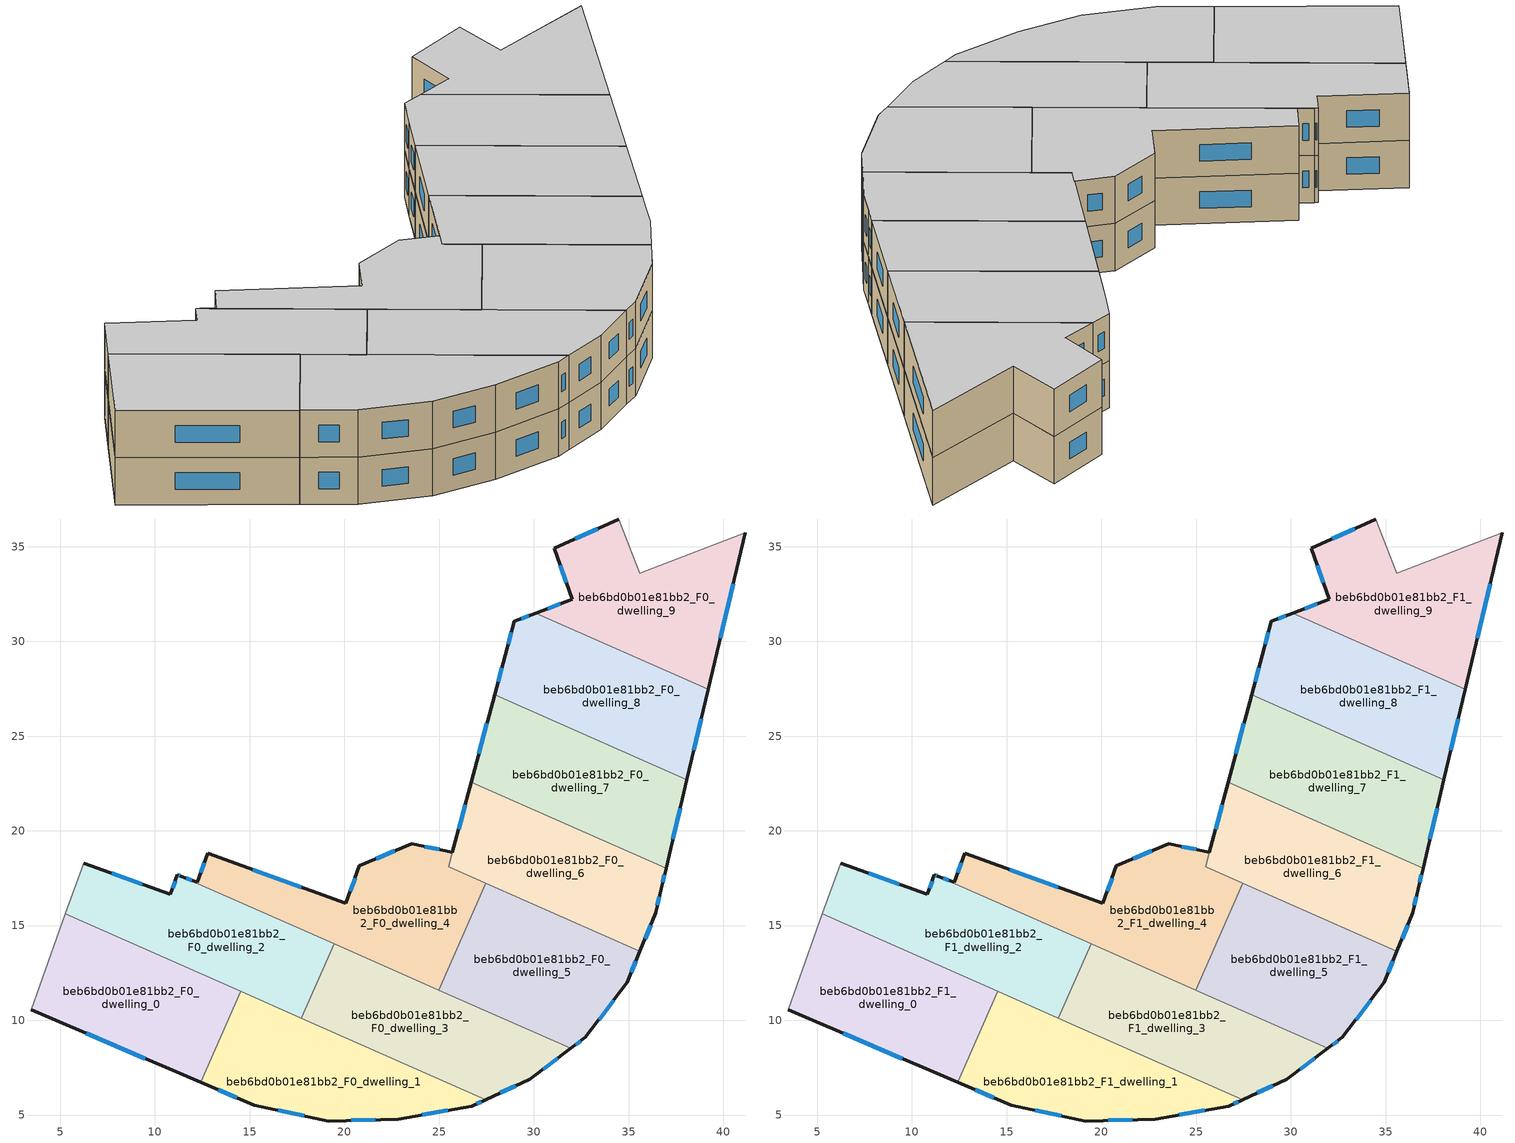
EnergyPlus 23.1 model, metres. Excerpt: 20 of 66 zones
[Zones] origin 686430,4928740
beb6bd0b01e81bb2_F0_dwelling_0
 floor ground (EU_floor_Construction): 14.53,11.54 12.41,6.74 3.46,10.55 5.28,15.62 z0
 wall outside (EU_wall_Construction): 3.46,10.55 12.41,6.74 z0:3
 wall to beb6bd0b01e81bb2_F0_dwelling_1 (EU_wall_Construction): 12.41,6.74 14.53,11.54 z0:3
 wall adiabatic (EU_wall_Construction): 5.28,15.62 3.46,10.55 z0:3
 wall to beb6bd0b01e81bb2_F0_dwelling_2 (EU_wall_Construction): 14.53,11.54 5.28,15.62 z0:3
 window (EU_Window_Construction): 6.37,9.31 9.5,7.97 z0.98:2.02
beb6bd0b01e81bb2_F0_dwelling_1
 floor ground (EU_floor_Construction): 27.47,5.82 26.73,5.48 22.83,4.79 19.17,4.69 15.24,5.53 12.41,6.74 14.53,11.54 z0
 wall outside (EU_wall_Construction): 12.41,6.74 15.24,5.53 19.17,4.69 22.83,4.79 26.73,5.48 27.47,5.82 z0:3
 wall to beb6bd0b01e81bb2_F0_dwelling_3 (EU_wall_Construction): 27.47,5.82 17.73,10.12 z0:3
 wall to beb6bd0b01e81bb2_F0_dwelling_2 (EU_wall_Construction): 17.73,10.12 14.53,11.53 z0:3
 window (EU_Window_Construction): 16.52,5.25 17.89,4.96 / 13.33,6.34 14.32,5.92 / 26.97,5.59 27.23,5.71 / 24.1,5.01 25.47,5.25 / 20.36,4.72 21.64,4.75 z0.98:2.02
beb6bd0b01e81bb2_F0_dwelling_2
 floor ground (EU_floor_Construction): 19.46,14.03 17.73,10.12 5.28,15.62 6.23,18.3 10.81,16.65 11.19,17.68 11.37,17.61 z0
 wall outside (EU_wall_Construction): 11.37,17.61 11.19,17.68 10.81,16.65 6.23,18.3 z0:3
 wall to beb6bd0b01e81bb2_F0_dwelling_3 (EU_wall_Construction): 17.73,10.12 19.46,14.03 z0:3
 wall adiabatic (EU_wall_Construction): 6.23,18.3 5.28,15.62 z0:3
 wall to beb6bd0b01e81bb2_F0_dwelling_4 (EU_wall_Construction): 19.46,14.03 11.37,17.61 z0:3
 window (EU_Window_Construction): 11.31,17.63 11.25,17.65 / 9.33,17.18 7.72,17.76 / 11.06,17.34 10.94,16.98 z0.98:2.02
beb6bd0b01e81bb2_F0_dwelling_3
 floor ground (EU_floor_Construction): 31.95,8.51 29.8,6.9 27.47,5.82 17.73,10.12 19.46,14.03 z0
 wall outside (EU_wall_Construction): 27.47,5.82 29.8,6.9 31.95,8.51 z0:3
 wall to beb6bd0b01e81bb2_F0_dwelling_5 (EU_wall_Construction): 31.95,8.51 24.97,11.6 z0:3
 wall to beb6bd0b01e81bb2_F0_dwelling_4 (EU_wall_Construction): 24.97,11.6 19.46,14.03 z0:3
 window (EU_Window_Construction): 28.23,6.17 29.04,6.55 / 30.5,7.42 31.25,7.99 z0.98:2.02
beb6bd0b01e81bb2_F0_dwelling_4
 floor ground (EU_floor_Construction): 25.7,18.88 25.5,18.1 27.46,17.24 24.97,11.6 11.37,17.61 12.23,17.3 12.79,18.82 20.08,16.17 20.8,18.16 23.55,19.32 z0
 wall outside (EU_wall_Construction): 25.7,18.88 23.55,19.32 20.8,18.16 20.08,16.17 12.79,18.82 12.23,17.3 11.37,17.61 z0:3
 wall to beb6bd0b01e81bb2_F0_dwelling_6 (EU_wall_Construction): 27.46,17.24 25.5,18.1 25.7,18.88 z0:3
 wall to beb6bd0b01e81bb2_F0_dwelling_5 (EU_wall_Construction): 24.97,11.6 27.46,17.24 z0:3
 window (EU_Window_Construction): 17.71,17.03 15.16,17.95 / 20.56,17.51 20.32,16.81 / 22.65,18.94 21.69,18.53 / 25,19.02 24.25,19.17 / 11.95,17.4 11.65,17.51 / 12.61,18.32 12.41,17.79 z0.98:2.02
beb6bd0b01e81bb2_F0_dwelling_5
 floor ground (EU_floor_Construction): 35.6,13.64 34.94,12.01 32.72,9.1 31.95,8.51 24.97,11.6 27.46,17.24 z0
 wall outside (EU_wall_Construction): 31.95,8.51 32.72,9.1 34.94,12.01 35.6,13.64 z0:3
 wall to beb6bd0b01e81bb2_F0_dwelling_6 (EU_wall_Construction): 35.6,13.64 27.46,17.23 z0:3
 window (EU_Window_Construction): 35.15,12.54 35.39,13.11 / 33.44,10.04 34.22,11.06 / 32.2,8.7 32.47,8.91 z0.98:2.02
beb6bd0b01e81bb2_F0_dwelling_6
 floor ground (EU_floor_Construction): 36.97,18.03 36.71,16.94 36.44,15.68 35.6,13.64 25.5,18.1 26.69,22.58 z0
 wall outside (EU_wall_Construction): 35.6,13.64 36.44,15.68 36.71,16.94 36.97,18.03 / 26.69,22.58 25.71,18.88 z0:3
 wall to beb6bd0b01e81bb2_F0_dwelling_7 (EU_wall_Construction): 36.97,18.03 26.69,22.58 z0:3
 window (EU_Window_Construction): 36.8,17.29 36.89,17.68 / 36.53,16.09 36.62,16.53 / 35.87,14.3 36.16,15.01 / 26.37,21.37 26.03,20.08 z0.98:2.02
beb6bd0b01e81bb2_F0_dwelling_7
 floor ground (EU_floor_Construction): 38.08,22.7 36.97,18.03 26.69,22.58 27.93,27.19 z0
 wall outside (EU_wall_Construction): 27.93,27.19 26.69,22.58 / 36.97,18.03 38.08,22.7 z0:3
 wall to beb6bd0b01e81bb2_F0_dwelling_8 (EU_wall_Construction): 38.08,22.7 27.93,27.19 z0:3
 window (EU_Window_Construction): 27.53,25.69 27.09,24.08 / 37.33,19.55 37.72,21.18 z0.98:2.02
beb6bd0b01e81bb2_F0_dwelling_8
 floor ground (EU_floor_Construction): 39.21,27.47 38.08,22.7 27.93,27.19 28.48,29.28 28.97,31.05 30.11,31.49 z0
 wall outside (EU_wall_Construction): 38.08,22.7 39.21,27.47 / 30.11,31.49 28.97,31.05 28.48,29.28 27.93,27.19 z0:3
 wall to beb6bd0b01e81bb2_F0_dwelling_9 (EU_wall_Construction): 39.21,27.47 30.11,31.49 z0:3
 window (EU_Window_Construction): 38.45,24.25 38.84,25.92 / 28.3,28.6 28.11,27.87 / 28.82,30.48 28.64,29.85 / 29.74,31.35 29.34,31.2 z0.98:2.02
beb6bd0b01e81bb2_F0_dwelling_9
 floor ground (EU_floor_Construction): 41.17,35.74 39.21,27.47 30.11,31.49 32.02,32.22 31.08,34.9 34.48,36.46 35.6,33.6 z0
 wall outside (EU_wall_Construction): 39.21,27.47 41.17,35.74 / 34.48,36.46 31.08,34.9 32.02,32.22 30.11,31.49 z0:3
 wall adiabatic (EU_wall_Construction): 41.17,35.74 35.6,33.6 34.48,36.46 z0:3
 window (EU_Window_Construction): 39.85,30.16 40.53,33.05 / 31.4,31.98 30.73,31.73 / 31.39,34.03 31.71,33.09 / 33.37,35.95 32.19,35.41 z0.98:2.02
beb6bd0b01e81bb2_F1_dwelling_0
 floor to beb6bd0b01e81bb2_F0_dwelling_0 (EU_floor_Construction): 14.53,11.54 12.41,6.74 3.46,10.55 5.28,15.62 z3
 wall outside (EU_wall_Construction): 3.46,10.55 12.41,6.74 z3:6
 wall to beb6bd0b01e81bb2_F1_dwelling_1 (EU_wall_Construction): 12.41,6.74 14.53,11.54 z3:6
 wall adiabatic (EU_wall_Construction): 5.28,15.62 3.46,10.55 z3:6
 wall to beb6bd0b01e81bb2_F1_dwelling_2 (EU_wall_Construction): 14.53,11.54 5.28,15.62 z3:6
 window (EU_Window_Construction): 6.37,9.31 9.5,7.97 z3.98:5.02
 ceiling to beb6bd0b01e81bb2_F2_dwelling_0 (EU_floor_Construction): 12.41,6.74 14.53,11.54 5.28,15.62 3.46,10.55 z6
beb6bd0b01e81bb2_F1_dwelling_1
 floor to beb6bd0b01e81bb2_F0_dwelling_1 (EU_floor_Construction): 27.47,5.82 26.73,5.48 22.83,4.79 19.17,4.69 15.24,5.53 12.41,6.74 14.53,11.54 z3
 wall outside (EU_wall_Construction): 12.41,6.74 15.24,5.53 19.17,4.69 22.83,4.79 26.73,5.48 27.47,5.82 z3:6
 wall to beb6bd0b01e81bb2_F1_dwelling_3 (EU_wall_Construction): 27.47,5.82 17.73,10.12 z3:6
 wall to beb6bd0b01e81bb2_F1_dwelling_2 (EU_wall_Construction): 17.73,10.12 14.53,11.53 z3:6
 window (EU_Window_Construction): 16.52,5.25 17.89,4.96 / 13.33,6.34 14.32,5.92 / 26.97,5.59 27.23,5.71 / 24.1,5.01 25.47,5.25 / 20.36,4.72 21.64,4.75 z3.98:5.02
 ceiling to beb6bd0b01e81bb2_F2_dwelling_1 (EU_floor_Construction): 26.73,5.48 27.47,5.82 14.53,11.54 12.41,6.74 15.24,5.53 19.17,4.69 22.83,4.79 z6
beb6bd0b01e81bb2_F1_dwelling_2
 floor to beb6bd0b01e81bb2_F0_dwelling_2 (EU_floor_Construction): 19.46,14.03 17.73,10.12 5.28,15.62 6.23,18.3 10.81,16.65 11.19,17.68 11.37,17.61 z3
 wall outside (EU_wall_Construction): 11.37,17.61 11.19,17.68 10.81,16.65 6.23,18.3 z3:6
 wall to beb6bd0b01e81bb2_F1_dwelling_3 (EU_wall_Construction): 17.73,10.12 19.46,14.03 z3:6
 wall adiabatic (EU_wall_Construction): 6.23,18.3 5.28,15.62 z3:6
 wall to beb6bd0b01e81bb2_F1_dwelling_4 (EU_wall_Construction): 19.46,14.03 11.37,17.61 z3:6
 window (EU_Window_Construction): 11.31,17.63 11.25,17.65 / 9.33,17.18 7.72,17.76 / 11.06,17.34 10.94,16.98 z3.98:5.02
 ceiling to beb6bd0b01e81bb2_F2_dwelling_2 (EU_floor_Construction): 17.73,10.12 19.46,14.03 11.37,17.61 11.19,17.68 10.81,16.65 6.23,18.3 5.28,15.62 z6
beb6bd0b01e81bb2_F1_dwelling_3
 floor to beb6bd0b01e81bb2_F0_dwelling_3 (EU_floor_Construction): 31.95,8.51 29.8,6.9 27.47,5.82 17.73,10.12 19.46,14.03 z3
 wall outside (EU_wall_Construction): 27.47,5.82 29.8,6.9 31.95,8.51 z3:6
 wall to beb6bd0b01e81bb2_F1_dwelling_5 (EU_wall_Construction): 31.95,8.51 24.97,11.6 z3:6
 wall to beb6bd0b01e81bb2_F1_dwelling_4 (EU_wall_Construction): 24.97,11.6 19.46,14.03 z3:6
 window (EU_Window_Construction): 28.23,6.17 29.04,6.55 / 30.5,7.42 31.25,7.99 z3.98:5.02
 ceiling to beb6bd0b01e81bb2_F2_dwelling_3 (EU_floor_Construction): 29.8,6.9 31.95,8.51 19.46,14.03 17.73,10.12 27.47,5.82 z6
beb6bd0b01e81bb2_F1_dwelling_4
 floor to beb6bd0b01e81bb2_F0_dwelling_4 (EU_floor_Construction): 25.7,18.88 25.5,18.1 27.46,17.24 24.97,11.6 11.37,17.61 12.23,17.3 12.79,18.82 20.08,16.17 20.8,18.16 23.55,19.32 z3
 wall outside (EU_wall_Construction): 25.7,18.88 23.55,19.32 20.8,18.16 20.08,16.17 12.79,18.82 12.23,17.3 11.37,17.61 z3:6
 wall to beb6bd0b01e81bb2_F1_dwelling_6 (EU_wall_Construction): 27.46,17.24 25.5,18.1 25.7,18.88 z3:6
 wall to beb6bd0b01e81bb2_F1_dwelling_5 (EU_wall_Construction): 24.97,11.6 27.46,17.24 z3:6
 window (EU_Window_Construction): 17.71,17.03 15.16,17.95 / 20.56,17.51 20.32,16.81 / 22.65,18.94 21.69,18.53 / 25,19.02 24.25,19.17 / 11.95,17.4 11.65,17.51 / 12.61,18.32 12.41,17.79 z3.98:5.02
 ceiling to beb6bd0b01e81bb2_F2_dwelling_4 (EU_floor_Construction): 24.97,11.6 27.46,17.24 25.5,18.1 25.7,18.88 23.55,19.32 20.8,18.16 20.08,16.17 12.79,18.82 12.23,17.3 11.37,17.61 z6
beb6bd0b01e81bb2_F1_dwelling_5
 floor to beb6bd0b01e81bb2_F0_dwelling_5 (EU_floor_Construction): 35.6,13.64 34.94,12.01 32.72,9.1 31.95,8.51 24.97,11.6 27.46,17.24 z3
 wall outside (EU_wall_Construction): 31.95,8.51 32.72,9.1 34.94,12.01 35.6,13.64 z3:6
 wall to beb6bd0b01e81bb2_F1_dwelling_6 (EU_wall_Construction): 35.6,13.64 27.46,17.23 z3:6
 window (EU_Window_Construction): 35.15,12.54 35.39,13.11 / 33.44,10.04 34.22,11.06 / 32.2,8.7 32.47,8.91 z3.98:5.02
 ceiling to beb6bd0b01e81bb2_F2_dwelling_5 (EU_floor_Construction): 32.72,9.1 34.94,12.01 35.6,13.64 27.46,17.24 24.97,11.6 31.95,8.51 z6
beb6bd0b01e81bb2_F1_dwelling_6
 floor to beb6bd0b01e81bb2_F0_dwelling_6 (EU_floor_Construction): 36.97,18.03 36.71,16.94 36.44,15.68 35.6,13.64 25.5,18.1 26.69,22.58 z3
 wall outside (EU_wall_Construction): 35.6,13.64 36.44,15.68 36.71,16.94 36.97,18.03 / 26.69,22.58 25.71,18.88 z3:6
 wall to beb6bd0b01e81bb2_F1_dwelling_7 (EU_wall_Construction): 36.97,18.03 26.69,22.58 z3:6
 window (EU_Window_Construction): 36.8,17.29 36.89,17.68 / 36.53,16.09 36.62,16.53 / 35.87,14.3 36.16,15.01 / 26.37,21.37 26.03,20.08 z3.98:5.02
 ceiling to beb6bd0b01e81bb2_F2_dwelling_6 (EU_floor_Construction): 35.6,13.64 36.44,15.68 36.71,16.94 36.97,18.03 26.69,22.58 25.5,18.1 z6
beb6bd0b01e81bb2_F1_dwelling_7
 floor to beb6bd0b01e81bb2_F0_dwelling_7 (EU_floor_Construction): 38.08,22.7 36.97,18.03 26.69,22.58 27.93,27.19 z3
 wall outside (EU_wall_Construction): 27.93,27.19 26.69,22.58 / 36.97,18.03 38.08,22.7 z3:6
 wall to beb6bd0b01e81bb2_F1_dwelling_8 (EU_wall_Construction): 38.08,22.7 27.93,27.19 z3:6
 window (EU_Window_Construction): 27.53,25.69 27.09,24.08 / 37.33,19.55 37.72,21.18 z3.98:5.02
 ceiling to beb6bd0b01e81bb2_F2_dwelling_7 (EU_floor_Construction): 36.97,18.03 38.08,22.7 27.93,27.19 26.69,22.58 z6
beb6bd0b01e81bb2_F1_dwelling_8
 floor to beb6bd0b01e81bb2_F0_dwelling_8 (EU_floor_Construction): 39.21,27.47 38.08,22.7 27.93,27.19 28.48,29.28 28.97,31.05 30.11,31.49 z3
 wall outside (EU_wall_Construction): 38.08,22.7 39.21,27.47 / 30.11,31.49 28.97,31.05 28.48,29.28 27.93,27.19 z3:6
 wall to beb6bd0b01e81bb2_F1_dwelling_9 (EU_wall_Construction): 39.21,27.47 30.11,31.49 z3:6
 window (EU_Window_Construction): 38.45,24.25 38.84,25.92 / 28.3,28.6 28.11,27.87 / 28.82,30.48 28.64,29.85 / 29.74,31.35 29.34,31.2 z3.98:5.02
 ceiling to beb6bd0b01e81bb2_F2_dwelling_8 (EU_floor_Construction): 38.08,22.7 39.21,27.47 30.11,31.49 28.97,31.05 28.48,29.28 27.93,27.19 z6
beb6bd0b01e81bb2_F1_dwelling_9
 floor to beb6bd0b01e81bb2_F0_dwelling_9 (EU_floor_Construction): 41.17,35.74 39.21,27.47 30.11,31.49 32.02,32.22 31.08,34.9 34.48,36.46 35.6,33.6 z3
 wall outside (EU_wall_Construction): 39.21,27.47 41.17,35.74 / 34.48,36.46 31.08,34.9 32.02,32.22 30.11,31.49 z3:6
 wall adiabatic (EU_wall_Construction): 41.17,35.74 35.6,33.6 34.48,36.46 z3:6
 window (EU_Window_Construction): 39.85,30.16 40.53,33.05 / 31.4,31.98 30.73,31.73 / 31.39,34.03 31.71,33.09 / 33.37,35.95 32.19,35.41 z3.98:5.02
 ceiling to beb6bd0b01e81bb2_F2_dwelling_9 (EU_floor_Construction): 39.21,27.47 41.17,35.74 35.6,33.6 34.48,36.46 31.08,34.9 32.02,32.22 30.11,31.49 z6
[Building]
EU S2 Campaign: North Axis=0; Terrain=City; Solar Distribution=FullExterior
[Site:Location]
Bologna: Latitude=44.5; Longitude=11.25; Time Zone=1; Elevation=37
[SizingPeriod:WeatherFileDays]
AnnualSizingPeriod: Begin Month=1; Begin Day of Month=1; End Month=12; End Day of Month=31; Day of Week for Start Day=Monday; Use Weather File Daylight Saving Period=No; Use Weather File Rain and Snow Indicators=No
[MATERIAL]
EU_InternalMass_Material: Roughness=MediumRough; Thickness=0.1; Conductivity=1; Density=1800; Specific Heat=900; Thermal Absorptance=0.9; Solar Absorptance=0.7; Visible Absorptance=0.7
[MATERIAL:NOMASS] Roughness=MediumRough; Thermal Absorptance=0.9; Solar Absorptance=0.7; Visible Absorptance=0.7
Name | Thermal Resistance
EU_wall_NoMass | 0.905828
EU_floor_NoMass | 0.67114
[WINDOWMATERIAL:SIMPLEGLAZINGSYSTEM]
EU_Window_SimpleGlazing: UFactor=4.52486; Solar Heat Gain Coefficient=0.85; Visible Transmittance=0.85
[CONSTRUCTION]
EU_wall_Construction: EU_wall_NoMass
EU_floor_Construction: EU_floor_NoMass
EU_Window_Construction: EU_Window_SimpleGlazing
EU_InternalMass_Construction: EU_InternalMass_Material
[ZONE] Type=1; Multiplier=1; Ceiling Height=autocalculate; Floor Area=autocalculate; Part of Total Floor Area=Yes
Name | Volume
beb6bd0b01e81bb2_F0_dwelling_0; beb6bd0b01e81bb2_F1_dwelling_0; beb6bd0b01e81bb2_F0_dwelling_2; beb6bd0b01e81bb2_F1_dwelling_2 | 158.084
beb6bd0b01e81bb2_F0_dwelling_1; beb6bd0b01e81bb2_F1_dwelling_1 | 158.087
beb6bd0b01e81bb2_F0_dwelling_3; beb6bd0b01e81bb2_F1_dwelling_3 | 158.106
beb6bd0b01e81bb2_F0_dwelling_4; beb6bd0b01e81bb2_F1_dwelling_4 | 161.958
beb6bd0b01e81bb2_F0_dwelling_5; beb6bd0b01e81bb2_F1_dwelling_5 | 158.061
beb6bd0b01e81bb2_F0_dwelling_6; beb6bd0b01e81bb2_F1_dwelling_6 | 154.157
beb6bd0b01e81bb2_F0_dwelling_7; beb6bd0b01e81bb2_F1_dwelling_7 | 158.117
beb6bd0b01e81bb2_F0_dwelling_8; beb6bd0b01e81bb2_F1_dwelling_8 | 158.071
beb6bd0b01e81bb2_F0_dwelling_9; beb6bd0b01e81bb2_F1_dwelling_9 | 158.082
[INTERNALMASS] Construction=EU_InternalMass_Construction
Name | Zone or ZoneList | Surface Area
beb6bd0b01e81bb2_F0_dwelling_0_EU_InternalMass | beb6bd0b01e81bb2_F0_dwelling_0 | 52.6929
beb6bd0b01e81bb2_F0_dwelling_1_EU_InternalMass | beb6bd0b01e81bb2_F0_dwelling_1 | 52.6961
beb6bd0b01e81bb2_F0_dwelling_2_EU_InternalMass | beb6bd0b01e81bb2_F0_dwelling_2 | 52.6945
beb6bd0b01e81bb2_F0_dwelling_3_EU_InternalMass | beb6bd0b01e81bb2_F0_dwelling_3 | 52.702
beb6bd0b01e81bb2_F0_dwelling_4_EU_InternalMass | beb6bd0b01e81bb2_F0_dwelling_4 | 53.9856
beb6bd0b01e81bb2_F0_dwelling_5_EU_InternalMass | beb6bd0b01e81bb2_F0_dwelling_5 | 52.6868
beb6bd0b01e81bb2_F0_dwelling_6_EU_InternalMass | beb6bd0b01e81bb2_F0_dwelling_6 | 51.3988
beb6bd0b01e81bb2_F0_dwelling_7_EU_InternalMass | beb6bd0b01e81bb2_F0_dwelling_7 | 52.7053
beb6bd0b01e81bb2_F0_dwelling_8_EU_InternalMass | beb6bd0b01e81bb2_F0_dwelling_8 | 52.6906
beb6bd0b01e81bb2_F0_dwelling_9_EU_InternalMass | beb6bd0b01e81bb2_F0_dwelling_9 | 52.6936
beb6bd0b01e81bb2_F1_dwelling_0_EU_InternalMass | beb6bd0b01e81bb2_F1_dwelling_0 | 52.6929
beb6bd0b01e81bb2_F1_dwelling_1_EU_InternalMass | beb6bd0b01e81bb2_F1_dwelling_1 | 52.6961
beb6bd0b01e81bb2_F1_dwelling_2_EU_InternalMass | beb6bd0b01e81bb2_F1_dwelling_2 | 52.6945
beb6bd0b01e81bb2_F1_dwelling_3_EU_InternalMass | beb6bd0b01e81bb2_F1_dwelling_3 | 52.702
beb6bd0b01e81bb2_F1_dwelling_4_EU_InternalMass | beb6bd0b01e81bb2_F1_dwelling_4 | 53.9856
beb6bd0b01e81bb2_F1_dwelling_5_EU_InternalMass | beb6bd0b01e81bb2_F1_dwelling_5 | 52.6868
beb6bd0b01e81bb2_F1_dwelling_6_EU_InternalMass | beb6bd0b01e81bb2_F1_dwelling_6 | 51.3988
beb6bd0b01e81bb2_F1_dwelling_7_EU_InternalMass | beb6bd0b01e81bb2_F1_dwelling_7 | 52.7053
beb6bd0b01e81bb2_F1_dwelling_8_EU_InternalMass | beb6bd0b01e81bb2_F1_dwelling_8 | 52.6906
beb6bd0b01e81bb2_F1_dwelling_9_EU_InternalMass | beb6bd0b01e81bb2_F1_dwelling_9 | 52.6936
[OTHEREQUIPMENT] Fuel Type=Electricity; Design Level Calculation Method=Watts/Area; Power per Zone Floor Area=1; Fraction Latent=0; Fraction Radiant=0; Fraction Lost=0; Carbon Dioxide Generation Rate=0; EndUse Subcategory=EU_Step8_InternalGains
Name | Zone or ZoneList or Space or SpaceList | Schedule
EU_Step8_InternalGain_beb6bd0b01e81bb2_F0_dwelling_0_f000 | beb6bd0b01e81bb2_F0_dwelling_0 | EU_Step8_GainSchedule_beb6bd0b01e81bb2_F0_dwelling_0_f000
EU_Step8_InternalGain_beb6bd0b01e81bb2_F0_dwelling_1_f000 | beb6bd0b01e81bb2_F0_dwelling_1 | EU_Step8_GainSchedule_beb6bd0b01e81bb2_F0_dwelling_1_f000
EU_Step8_InternalGain_beb6bd0b01e81bb2_F0_dwelling_2_f000 | beb6bd0b01e81bb2_F0_dwelling_2 | EU_Step8_GainSchedule_beb6bd0b01e81bb2_F0_dwelling_2_f000
EU_Step8_InternalGain_beb6bd0b01e81bb2_F0_dwelling_3_f000 | beb6bd0b01e81bb2_F0_dwelling_3 | EU_Step8_GainSchedule_beb6bd0b01e81bb2_F0_dwelling_3_f000
EU_Step8_InternalGain_beb6bd0b01e81bb2_F0_dwelling_4_f000 | beb6bd0b01e81bb2_F0_dwelling_4 | EU_Step8_GainSchedule_beb6bd0b01e81bb2_F0_dwelling_4_f000
EU_Step8_InternalGain_beb6bd0b01e81bb2_F0_dwelling_5_f000 | beb6bd0b01e81bb2_F0_dwelling_5 | EU_Step8_GainSchedule_beb6bd0b01e81bb2_F0_dwelling_5_f000
EU_Step8_InternalGain_beb6bd0b01e81bb2_F0_dwelling_6_f000 | beb6bd0b01e81bb2_F0_dwelling_6 | EU_Step8_GainSchedule_beb6bd0b01e81bb2_F0_dwelling_6_f000
EU_Step8_InternalGain_beb6bd0b01e81bb2_F0_dwelling_7_f000 | beb6bd0b01e81bb2_F0_dwelling_7 | EU_Step8_GainSchedule_beb6bd0b01e81bb2_F0_dwelling_7_f000
EU_Step8_InternalGain_beb6bd0b01e81bb2_F0_dwelling_8_f000 | beb6bd0b01e81bb2_F0_dwelling_8 | EU_Step8_GainSchedule_beb6bd0b01e81bb2_F0_dwelling_8_f000
EU_Step8_InternalGain_beb6bd0b01e81bb2_F0_dwelling_9_f000 | beb6bd0b01e81bb2_F0_dwelling_9 | EU_Step8_GainSchedule_beb6bd0b01e81bb2_F0_dwelling_9_f000
EU_Step8_InternalGain_beb6bd0b01e81bb2_F1_dwelling_0_f000 | beb6bd0b01e81bb2_F1_dwelling_0 | EU_Step8_GainSchedule_beb6bd0b01e81bb2_F1_dwelling_0_f000
EU_Step8_InternalGain_beb6bd0b01e81bb2_F1_dwelling_1_f000 | beb6bd0b01e81bb2_F1_dwelling_1 | EU_Step8_GainSchedule_beb6bd0b01e81bb2_F1_dwelling_1_f000
EU_Step8_InternalGain_beb6bd0b01e81bb2_F1_dwelling_2_f000 | beb6bd0b01e81bb2_F1_dwelling_2 | EU_Step8_GainSchedule_beb6bd0b01e81bb2_F1_dwelling_2_f000
EU_Step8_InternalGain_beb6bd0b01e81bb2_F1_dwelling_3_f000 | beb6bd0b01e81bb2_F1_dwelling_3 | EU_Step8_GainSchedule_beb6bd0b01e81bb2_F1_dwelling_3_f000
EU_Step8_InternalGain_beb6bd0b01e81bb2_F1_dwelling_4_f000 | beb6bd0b01e81bb2_F1_dwelling_4 | EU_Step8_GainSchedule_beb6bd0b01e81bb2_F1_dwelling_4_f000
EU_Step8_InternalGain_beb6bd0b01e81bb2_F1_dwelling_5_f000 | beb6bd0b01e81bb2_F1_dwelling_5 | EU_Step8_GainSchedule_beb6bd0b01e81bb2_F1_dwelling_5_f000
EU_Step8_InternalGain_beb6bd0b01e81bb2_F1_dwelling_6_f000 | beb6bd0b01e81bb2_F1_dwelling_6 | EU_Step8_GainSchedule_beb6bd0b01e81bb2_F1_dwelling_6_f000
EU_Step8_InternalGain_beb6bd0b01e81bb2_F1_dwelling_7_f000 | beb6bd0b01e81bb2_F1_dwelling_7 | EU_Step8_GainSchedule_beb6bd0b01e81bb2_F1_dwelling_7_f000
EU_Step8_InternalGain_beb6bd0b01e81bb2_F1_dwelling_8_f000 | beb6bd0b01e81bb2_F1_dwelling_8 | EU_Step8_GainSchedule_beb6bd0b01e81bb2_F1_dwelling_8_f000
EU_Step8_InternalGain_beb6bd0b01e81bb2_F1_dwelling_9_f000 | beb6bd0b01e81bb2_F1_dwelling_9 | EU_Step8_GainSchedule_beb6bd0b01e81bb2_F1_dwelling_9_f000
[ZONEVENTILATION:DESIGNFLOWRATE] Schedule=EU_AlwaysOn; Design Flow Rate Calculation Method=AirChanges/Hour; Air Changes per Hour=0.73129; Ventilation Type=Natural; Fan Pressure Rise=0; Fan Total Efficiency=1; Constant Term Coefficient=1; Temperature Term Coefficient=0; Velocity Term Coefficient=0; Velocity Squared Term Coefficient=0; Minimum Indoor Temperature=-100; Maximum Indoor Temperature=100; Delta Temperature=-100; Minimum Outdoor Temperature=-100; Maximum Outdoor Temperature=100; Maximum Wind Speed=40
Name | Zone or ZoneList or Space or SpaceList
EU_ConstantAir_beb6bd0b01e81bb2_F0_dwelling_0 | beb6bd0b01e81bb2_F0_dwelling_0
EU_ConstantAir_beb6bd0b01e81bb2_F0_dwelling_1 | beb6bd0b01e81bb2_F0_dwelling_1
EU_ConstantAir_beb6bd0b01e81bb2_F0_dwelling_2 | beb6bd0b01e81bb2_F0_dwelling_2
EU_ConstantAir_beb6bd0b01e81bb2_F0_dwelling_3 | beb6bd0b01e81bb2_F0_dwelling_3
EU_ConstantAir_beb6bd0b01e81bb2_F0_dwelling_4 | beb6bd0b01e81bb2_F0_dwelling_4
EU_ConstantAir_beb6bd0b01e81bb2_F0_dwelling_5 | beb6bd0b01e81bb2_F0_dwelling_5
EU_ConstantAir_beb6bd0b01e81bb2_F0_dwelling_6 | beb6bd0b01e81bb2_F0_dwelling_6
EU_ConstantAir_beb6bd0b01e81bb2_F0_dwelling_7 | beb6bd0b01e81bb2_F0_dwelling_7
EU_ConstantAir_beb6bd0b01e81bb2_F0_dwelling_8 | beb6bd0b01e81bb2_F0_dwelling_8
EU_ConstantAir_beb6bd0b01e81bb2_F0_dwelling_9 | beb6bd0b01e81bb2_F0_dwelling_9
EU_ConstantAir_beb6bd0b01e81bb2_F1_dwelling_0 | beb6bd0b01e81bb2_F1_dwelling_0
EU_ConstantAir_beb6bd0b01e81bb2_F1_dwelling_1 | beb6bd0b01e81bb2_F1_dwelling_1
EU_ConstantAir_beb6bd0b01e81bb2_F1_dwelling_2 | beb6bd0b01e81bb2_F1_dwelling_2
EU_ConstantAir_beb6bd0b01e81bb2_F1_dwelling_3 | beb6bd0b01e81bb2_F1_dwelling_3
EU_ConstantAir_beb6bd0b01e81bb2_F1_dwelling_4 | beb6bd0b01e81bb2_F1_dwelling_4
EU_ConstantAir_beb6bd0b01e81bb2_F1_dwelling_5 | beb6bd0b01e81bb2_F1_dwelling_5
EU_ConstantAir_beb6bd0b01e81bb2_F1_dwelling_6 | beb6bd0b01e81bb2_F1_dwelling_6
EU_ConstantAir_beb6bd0b01e81bb2_F1_dwelling_7 | beb6bd0b01e81bb2_F1_dwelling_7
EU_ConstantAir_beb6bd0b01e81bb2_F1_dwelling_8 | beb6bd0b01e81bb2_F1_dwelling_8
EU_ConstantAir_beb6bd0b01e81bb2_F1_dwelling_9 | beb6bd0b01e81bb2_F1_dwelling_9
[HVACTEMPLATE:THERMOSTAT] Constant Heating Setpoint=20; Constant Cooling Setpoint=50
EU_HeatOnly_beb6bd0b01e81bb2_F0_dwelling_0; EU_HeatOnly_beb6bd0b01e81bb2_F0_dwelling_1; EU_HeatOnly_beb6bd0b01e81bb2_F0_dwelling_2; EU_HeatOnly_beb6bd0b01e81bb2_F0_dwelling_3; EU_HeatOnly_beb6bd0b01e81bb2_F0_dwelling_4; EU_HeatOnly_beb6bd0b01e81bb2_F0_dwelling_5; EU_HeatOnly_beb6bd0b01e81bb2_F0_dwelling_6; EU_HeatOnly_beb6bd0b01e81bb2_F0_dwelling_7; EU_HeatOnly_beb6bd0b01e81bb2_F0_dwelling_8; EU_HeatOnly_beb6bd0b01e81bb2_F0_dwelling_9; EU_HeatOnly_beb6bd0b01e81bb2_F1_dwelling_0; EU_HeatOnly_beb6bd0b01e81bb2_F1_dwelling_1; EU_HeatOnly_beb6bd0b01e81bb2_F1_dwelling_2; EU_HeatOnly_beb6bd0b01e81bb2_F1_dwelling_3; EU_HeatOnly_beb6bd0b01e81bb2_F1_dwelling_4; EU_HeatOnly_beb6bd0b01e81bb2_F1_dwelling_5; EU_HeatOnly_beb6bd0b01e81bb2_F1_dwelling_6; EU_HeatOnly_beb6bd0b01e81bb2_F1_dwelling_7; EU_HeatOnly_beb6bd0b01e81bb2_F1_dwelling_8; EU_HeatOnly_beb6bd0b01e81bb2_F1_dwelling_9; EU_HeatOnly_beb6bd0b01e81bb2_F2_dwelling_0; EU_HeatOnly_beb6bd0b01e81bb2_F2_dwelling_1; EU_HeatOnly_beb6bd0b01e81bb2_F2_dwelling_2; EU_HeatOnly_beb6bd0b01e81bb2_F2_dwelling_3; EU_HeatOnly_beb6bd0b01e81bb2_F2_dwelling_4; EU_HeatOnly_beb6bd0b01e81bb2_F2_dwelling_5; EU_HeatOnly_beb6bd0b01e81bb2_F2_dwelling_6; EU_HeatOnly_beb6bd0b01e81bb2_F2_dwelling_7; EU_HeatOnly_beb6bd0b01e81bb2_F2_dwelling_8; EU_HeatOnly_beb6bd0b01e81bb2_F2_dwelling_9; EU_HeatOnly_beb6bd0b01e81bb2_F3_dwelling_0; EU_HeatOnly_beb6bd0b01e81bb2_F3_dwelling_1; EU_HeatOnly_beb6bd0b01e81bb2_F3_dwelling_2; EU_HeatOnly_beb6bd0b01e81bb2_F3_dwelling_3; EU_HeatOnly_beb6bd0b01e81bb2_F3_dwelling_4; EU_HeatOnly_beb6bd0b01e81bb2_F3_dwelling_5; EU_HeatOnly_beb6bd0b01e81bb2_F3_dwelling_6; EU_HeatOnly_beb6bd0b01e81bb2_F3_dwelling_7; EU_HeatOnly_beb6bd0b01e81bb2_F3_dwelling_8; EU_HeatOnly_beb6bd0b01e81bb2_F4_dwelling_0; EU_HeatOnly_beb6bd0b01e81bb2_F4_dwelling_1; EU_HeatOnly_beb6bd0b01e81bb2_F4_dwelling_2; EU_HeatOnly_beb6bd0b01e81bb2_F4_dwelling_3; EU_HeatOnly_beb6bd0b01e81bb2_F4_dwelling_4; EU_HeatOnly_beb6bd0b01e81bb2_F4_dwelling_5; EU_HeatOnly_beb6bd0b01e81bb2_F4_dwelling_6; EU_HeatOnly_beb6bd0b01e81bb2_F4_dwelling_7; EU_HeatOnly_beb6bd0b01e81bb2_F4_dwelling_8; EU_HeatOnly_beb6bd0b01e81bb2_F5_dwelling_0; EU_HeatOnly_beb6bd0b01e81bb2_F5_dwelling_1; EU_HeatOnly_beb6bd0b01e81bb2_F5_dwelling_2; EU_HeatOnly_beb6bd0b01e81bb2_F5_dwelling_3; EU_HeatOnly_beb6bd0b01e81bb2_F5_dwelling_4; EU_HeatOnly_beb6bd0b01e81bb2_F5_dwelling_5; EU_HeatOnly_beb6bd0b01e81bb2_F5_dwelling_6; EU_HeatOnly_beb6bd0b01e81bb2_F5_dwelling_7; EU_HeatOnly_beb6bd0b01e81bb2_F5_dwelling_8; EU_HeatOnly_beb6bd0b01e81bb2_F6_dwelling_0; EU_HeatOnly_beb6bd0b01e81bb2_F6_dwelling_1; EU_HeatOnly_beb6bd0b01e81bb2_F6_dwelling_2; EU_HeatOnly_beb6bd0b01e81bb2_F6_dwelling_3; EU_HeatOnly_beb6bd0b01e81bb2_F6_dwelling_4; EU_HeatOnly_beb6bd0b01e81bb2_F6_dwelling_5; EU_HeatOnly_beb6bd0b01e81bb2_F6_dwelling_6; EU_HeatOnly_beb6bd0b01e81bb2_F6_dwelling_7; EU_HeatOnly_beb6bd0b01e81bb2_F6_dwelling_8
[HVACTEMPLATE:ZONE:IDEALLOADSAIRSYSTEM] System Availability Schedule=EU_AlwaysOn; Maximum Heating Supply Air Temperature=50; Minimum Cooling Supply Air Temperature=13; Maximum Heating Supply Air Humidity Ratio=0.0156; Minimum Cooling Supply Air Humidity Ratio=0.0077; Heating Limit=NoLimit; Cooling Limit=NoLimit; Heating Availability Schedule=EU_AlwaysOn; Cooling Availability Schedule=EU_CoolingOff; Dehumidification Control Type=ConstantSensibleHeatRatio; Cooling Sensible Heat Ratio=0.7; Dehumidification Setpoint=60; Humidification Control Type=None; Humidification Setpoint=30; Outdoor Air Method=None; Outdoor Air Flow Rate per Person=0.00944; Outdoor Air Flow Rate per Zone Floor Area=0; Outdoor Air Flow Rate per Zone=0; Demand Controlled Ventilation Type=None; Outdoor Air Economizer Type=NoEconomizer; Heat Recovery Type=None; Sensible Heat Recovery Effectiveness=0.7; Latent Heat Recovery Effectiveness=0.65
Name | Template Thermostat
beb6bd0b01e81bb2_F0_dwelling_0 | EU_HeatOnly_beb6bd0b01e81bb2_F0_dwelling_0
beb6bd0b01e81bb2_F0_dwelling_1 | EU_HeatOnly_beb6bd0b01e81bb2_F0_dwelling_1
beb6bd0b01e81bb2_F0_dwelling_2 | EU_HeatOnly_beb6bd0b01e81bb2_F0_dwelling_2
beb6bd0b01e81bb2_F0_dwelling_3 | EU_HeatOnly_beb6bd0b01e81bb2_F0_dwelling_3
beb6bd0b01e81bb2_F0_dwelling_4 | EU_HeatOnly_beb6bd0b01e81bb2_F0_dwelling_4
beb6bd0b01e81bb2_F0_dwelling_5 | EU_HeatOnly_beb6bd0b01e81bb2_F0_dwelling_5
beb6bd0b01e81bb2_F0_dwelling_6 | EU_HeatOnly_beb6bd0b01e81bb2_F0_dwelling_6
beb6bd0b01e81bb2_F0_dwelling_7 | EU_HeatOnly_beb6bd0b01e81bb2_F0_dwelling_7
beb6bd0b01e81bb2_F0_dwelling_8 | EU_HeatOnly_beb6bd0b01e81bb2_F0_dwelling_8
beb6bd0b01e81bb2_F0_dwelling_9 | EU_HeatOnly_beb6bd0b01e81bb2_F0_dwelling_9
beb6bd0b01e81bb2_F1_dwelling_0 | EU_HeatOnly_beb6bd0b01e81bb2_F1_dwelling_0
beb6bd0b01e81bb2_F1_dwelling_1 | EU_HeatOnly_beb6bd0b01e81bb2_F1_dwelling_1
beb6bd0b01e81bb2_F1_dwelling_2 | EU_HeatOnly_beb6bd0b01e81bb2_F1_dwelling_2
beb6bd0b01e81bb2_F1_dwelling_3 | EU_HeatOnly_beb6bd0b01e81bb2_F1_dwelling_3
beb6bd0b01e81bb2_F1_dwelling_4 | EU_HeatOnly_beb6bd0b01e81bb2_F1_dwelling_4
beb6bd0b01e81bb2_F1_dwelling_5 | EU_HeatOnly_beb6bd0b01e81bb2_F1_dwelling_5
beb6bd0b01e81bb2_F1_dwelling_6 | EU_HeatOnly_beb6bd0b01e81bb2_F1_dwelling_6
beb6bd0b01e81bb2_F1_dwelling_7 | EU_HeatOnly_beb6bd0b01e81bb2_F1_dwelling_7
beb6bd0b01e81bb2_F1_dwelling_8 | EU_HeatOnly_beb6bd0b01e81bb2_F1_dwelling_8
beb6bd0b01e81bb2_F1_dwelling_9 | EU_HeatOnly_beb6bd0b01e81bb2_F1_dwelling_9
[SIZING:ZONE] Zone Cooling Design Supply Air Temperature Input Method=SupplyAirTemperature; Zone Cooling Design Supply Air Temperature=13; Zone Heating Design Supply Air Temperature Input Method=SupplyAirTemperature; Zone Heating Design Supply Air Temperature=50; Zone Cooling Design Supply Air Humidity Ratio=0.008; Zone Heating Design Supply Air Humidity Ratio=0.008; Cooling Design Air Flow Method=DesignDay; Cooling Design Air Flow Rate=0; Cooling Minimum Air Flow per Zone Floor Area=0.000762; Cooling Minimum Air Flow=0; Cooling Minimum Air Flow Fraction=0.2; Heating Design Air Flow Method=DesignDay; Heating Design Air Flow Rate=0; Heating Maximum Air Flow per Zone Floor Area=0.002032; Heating Maximum Air Flow=0.141576; Heating Maximum Air Flow Fraction=0.3; Account for Dedicated Outdoor Air System=No; Dedicated Outdoor Air System Control Strategy=NeutralSupplyAir; Dedicated Outdoor Air Low Setpoint Temperature for Design=autosize; Dedicated Outdoor Air High Setpoint Temperature for Design=autosize; Zone Load Sizing Method=Sensible Load Only No Latent Load; Zone Latent Cooling Design Supply Air Humidity Ratio Input Method=HumidityRatioDifference; Zone Cooling Design Supply Air Humidity Ratio Difference=0.005; Zone Latent Heating Design Supply Air Humidity Ratio Input Method=HumidityRatioDifference; Zone Humidification Design Supply Air Humidity Ratio Difference=0.005
beb6bd0b01e81bb2_F0_dwelling_0; beb6bd0b01e81bb2_F0_dwelling_1; beb6bd0b01e81bb2_F0_dwelling_2; beb6bd0b01e81bb2_F0_dwelling_3; beb6bd0b01e81bb2_F0_dwelling_4; beb6bd0b01e81bb2_F0_dwelling_5; beb6bd0b01e81bb2_F0_dwelling_6; beb6bd0b01e81bb2_F0_dwelling_7; beb6bd0b01e81bb2_F0_dwelling_8; beb6bd0b01e81bb2_F0_dwelling_9; beb6bd0b01e81bb2_F1_dwelling_0; beb6bd0b01e81bb2_F1_dwelling_1; beb6bd0b01e81bb2_F1_dwelling_2; beb6bd0b01e81bb2_F1_dwelling_3; beb6bd0b01e81bb2_F1_dwelling_4; beb6bd0b01e81bb2_F1_dwelling_5; beb6bd0b01e81bb2_F1_dwelling_6; beb6bd0b01e81bb2_F1_dwelling_7; beb6bd0b01e81bb2_F1_dwelling_8; beb6bd0b01e81bb2_F1_dwelling_9
[SCHEDULE:CONSTANT]
Name | Hourly Value
EU_AlwaysOn | 1
EU_CoolingOff | 0
[SCHEDULE:FILE] Column Number=1; Rows to Skip at Top=0; Number of Hours of Data=8760; Column Separator=Comma; Interpolate to Timestep=No; Minutes per Item=60; Adjust Schedule for Daylight Savings=Yes
Name | File
EU_Step8_GainSchedule_beb6bd0b01e81bb2_F0_dwelling_0_f000 | ../../schedules/beb6bd0b01e81bb2/beb6bd0b01e81bb2_F0_dwelling_0_f000_gain.csv
EU_Step8_GainSchedule_beb6bd0b01e81bb2_F0_dwelling_1_f000 | ../../schedules/beb6bd0b01e81bb2/beb6bd0b01e81bb2_F0_dwelling_1_f000_gain.csv
EU_Step8_GainSchedule_beb6bd0b01e81bb2_F0_dwelling_2_f000 | ../../schedules/beb6bd0b01e81bb2/beb6bd0b01e81bb2_F0_dwelling_2_f000_gain.csv
EU_Step8_GainSchedule_beb6bd0b01e81bb2_F0_dwelling_3_f000 | ../../schedules/beb6bd0b01e81bb2/beb6bd0b01e81bb2_F0_dwelling_3_f000_gain.csv
EU_Step8_GainSchedule_beb6bd0b01e81bb2_F0_dwelling_4_f000 | ../../schedules/beb6bd0b01e81bb2/beb6bd0b01e81bb2_F0_dwelling_4_f000_gain.csv
EU_Step8_GainSchedule_beb6bd0b01e81bb2_F0_dwelling_5_f000 | ../../schedules/beb6bd0b01e81bb2/beb6bd0b01e81bb2_F0_dwelling_5_f000_gain.csv
EU_Step8_GainSchedule_beb6bd0b01e81bb2_F0_dwelling_6_f000 | ../../schedules/beb6bd0b01e81bb2/beb6bd0b01e81bb2_F0_dwelling_6_f000_gain.csv
EU_Step8_GainSchedule_beb6bd0b01e81bb2_F0_dwelling_7_f000 | ../../schedules/beb6bd0b01e81bb2/beb6bd0b01e81bb2_F0_dwelling_7_f000_gain.csv
EU_Step8_GainSchedule_beb6bd0b01e81bb2_F0_dwelling_8_f000 | ../../schedules/beb6bd0b01e81bb2/beb6bd0b01e81bb2_F0_dwelling_8_f000_gain.csv
EU_Step8_GainSchedule_beb6bd0b01e81bb2_F0_dwelling_9_f000 | ../../schedules/beb6bd0b01e81bb2/beb6bd0b01e81bb2_F0_dwelling_9_f000_gain.csv
EU_Step8_GainSchedule_beb6bd0b01e81bb2_F1_dwelling_0_f000 | ../../schedules/beb6bd0b01e81bb2/beb6bd0b01e81bb2_F1_dwelling_0_f000_gain.csv
EU_Step8_GainSchedule_beb6bd0b01e81bb2_F1_dwelling_1_f000 | ../../schedules/beb6bd0b01e81bb2/beb6bd0b01e81bb2_F1_dwelling_1_f000_gain.csv
EU_Step8_GainSchedule_beb6bd0b01e81bb2_F1_dwelling_2_f000 | ../../schedules/beb6bd0b01e81bb2/beb6bd0b01e81bb2_F1_dwelling_2_f000_gain.csv
EU_Step8_GainSchedule_beb6bd0b01e81bb2_F1_dwelling_3_f000 | ../../schedules/beb6bd0b01e81bb2/beb6bd0b01e81bb2_F1_dwelling_3_f000_gain.csv
EU_Step8_GainSchedule_beb6bd0b01e81bb2_F1_dwelling_4_f000 | ../../schedules/beb6bd0b01e81bb2/beb6bd0b01e81bb2_F1_dwelling_4_f000_gain.csv
EU_Step8_GainSchedule_beb6bd0b01e81bb2_F1_dwelling_5_f000 | ../../schedules/beb6bd0b01e81bb2/beb6bd0b01e81bb2_F1_dwelling_5_f000_gain.csv
EU_Step8_GainSchedule_beb6bd0b01e81bb2_F1_dwelling_6_f000 | ../../schedules/beb6bd0b01e81bb2/beb6bd0b01e81bb2_F1_dwelling_6_f000_gain.csv
EU_Step8_GainSchedule_beb6bd0b01e81bb2_F1_dwelling_7_f000 | ../../schedules/beb6bd0b01e81bb2/beb6bd0b01e81bb2_F1_dwelling_7_f000_gain.csv
EU_Step8_GainSchedule_beb6bd0b01e81bb2_F1_dwelling_8_f000 | ../../schedules/beb6bd0b01e81bb2/beb6bd0b01e81bb2_F1_dwelling_8_f000_gain.csv
EU_Step8_GainSchedule_beb6bd0b01e81bb2_F1_dwelling_9_f000 | ../../schedules/beb6bd0b01e81bb2/beb6bd0b01e81bb2_F1_dwelling_9_f000_gain.csv
